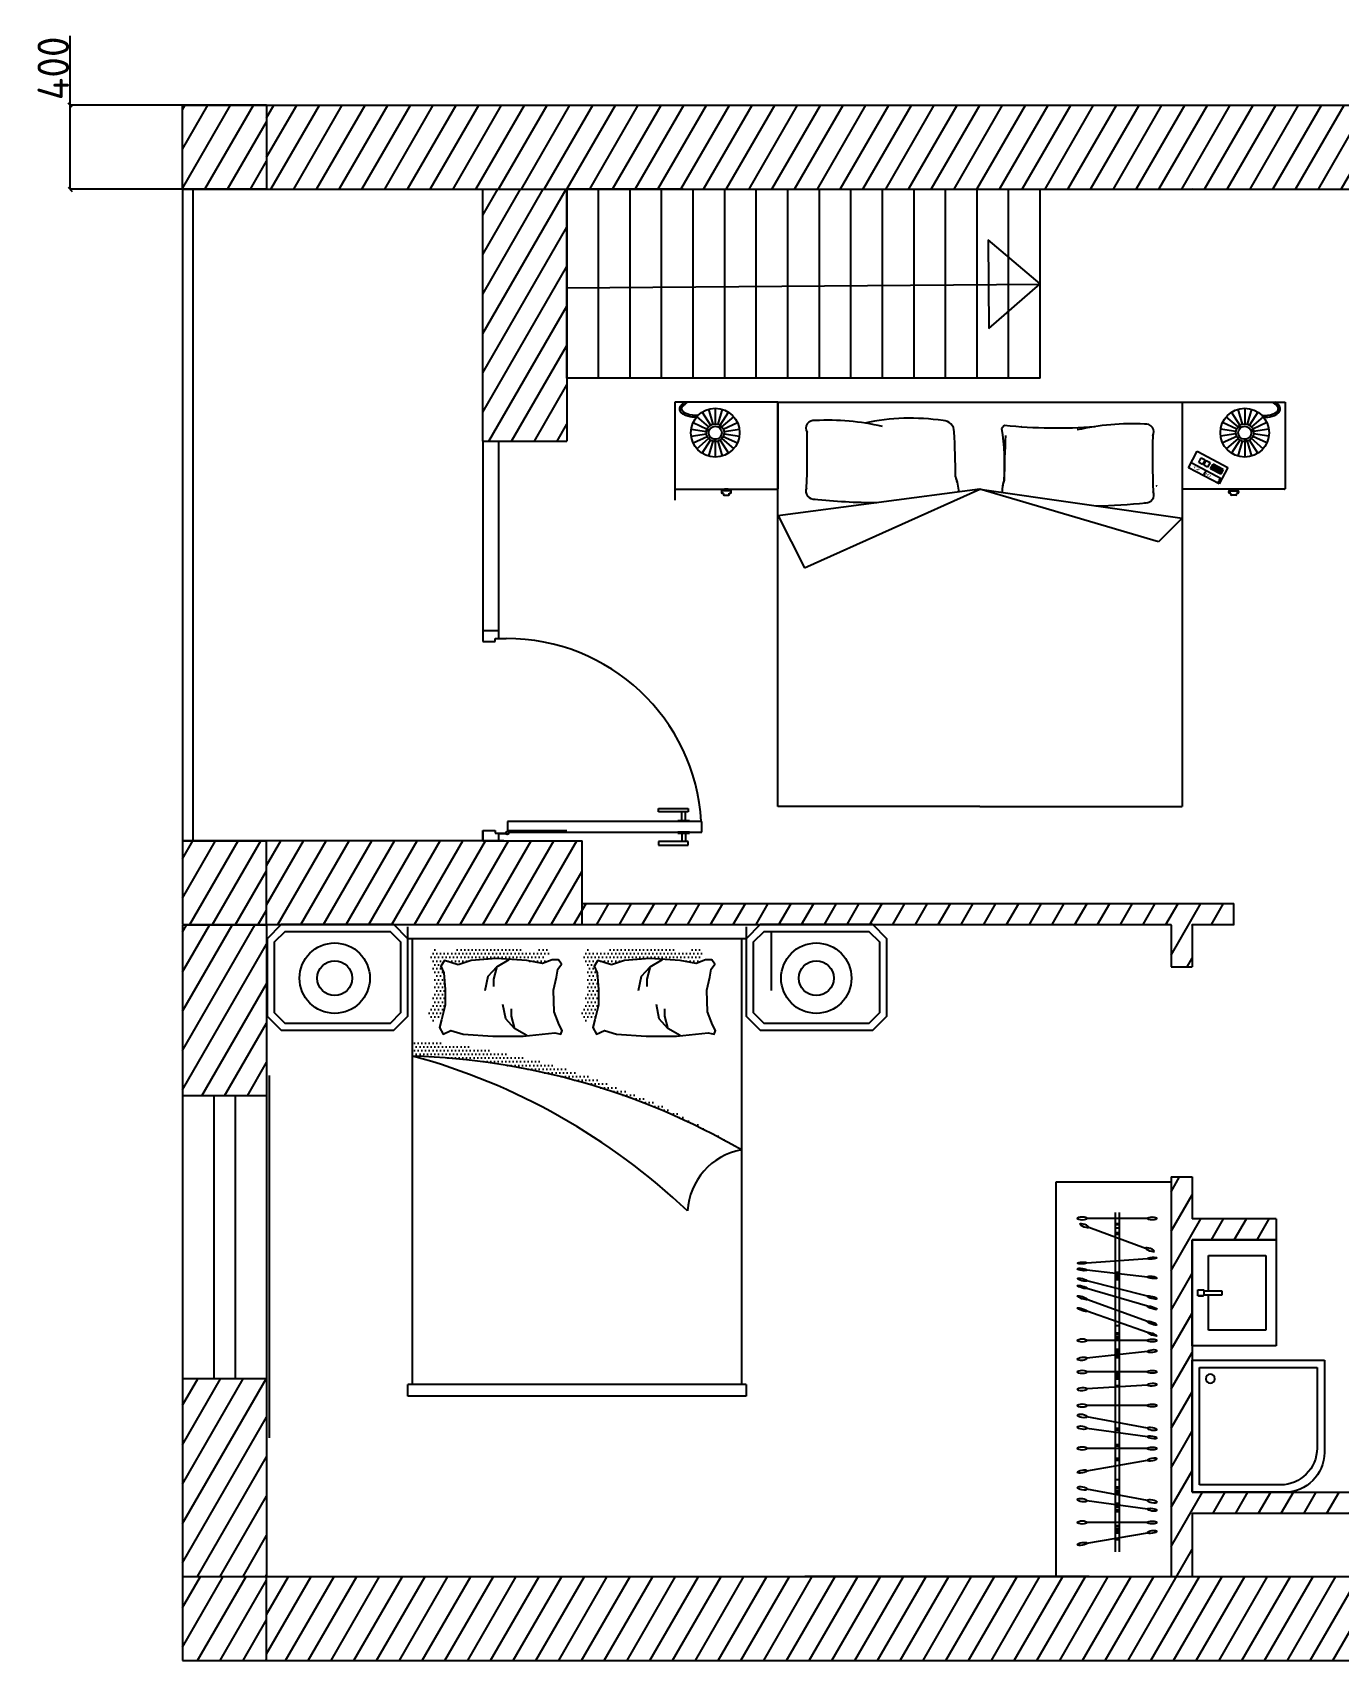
# Model space of a CAD drawing. Header units: millimetres. Extents: x -36495272392165 to 352544598049420, y -228287860276617 to 83349.
# Drawn here: x 22125 to 28333, y 5878 to 13622 of the extents above; entities that cross this region are included whole.
import ezdxf

# ---------------------------------------------------------------- set-up
doc = ezdxf.new("R2010")
doc.units = ezdxf.units.MM
doc.header["$MEASUREMENT"] = 0
doc.layers.add('freecads.com', color=7, linetype='Continuous')
doc.styles.add('Arial', font='GOST Common.ttf')
doc.styles.get("Standard").update_dxf_attribs({"font": 'GOST Common.ttf'})
doc.dimstyles.new('new dm style', dxfattribs={"dimtxt": 150, "dimasz": 20, "dimexe": 0.18, "dimexo": 0.0625, "dimgap": 5, "dimtad": 1, "dimdec": 0, "dimrnd": 1, "dimzin": 0, "dimdsep": 46, "dimtxsty": 'Arial', "dimblk": 'OBLIQUE', "dimcen": 0.09, "dimadec": 0, "dimazin": 0, "dimtfac": 1, "dimtdec": 0, "dimtofl": 0, "dimtmove": 0, "dimatfit": 3, "dimfxl": 1, "dimtolj": 1, "dimtzin": 0, "dimarcsym": 0})
pattern_1 = [(360, (-205090.026, -133263.21), (8.8599605, 17.719921), [0, -17.719921])]

# ---------------------------------------------------------------- blocks, each defined once
blk = doc.blocks.new('A$C6AC06645')
for p, q in [((0.9, 0.9), (0.27, 0.9)), ((0.9, 0), (0.9, 0.9)), ((0.85, 0.85), (0.3, 0.85)), ((0.85, 0.05), (0.85, 0.85)), ((0, 0.63), (0, 0)), ((0.05, 0.6), (0.05, 0.05)), ((0.05, 0.05), (0.85, 0.05)), ((0, 0), (0.9, 0))]:
    blk.add_line(p, q)
blk.add_circle((0.773, 0.124), 0.0314)
for centre, radius in [((0.27, 0.63), 0.27), ((0.3, 0.6), 0.25)]:
    blk.add_arc(centre, radius, 90, 180)
blk = doc.blocks.new('_Oblique')
at = {"color": 0, "linetype": 'ByBlock', "lineweight": -2}
blk.add_line((-0.5, -0.5), (0.5, 0.5), dxfattribs=at)
blk = doc.blocks.new('*D31')
at = {"color": 0, "lineweight": -2, "transparency": 16777216}
for p, q in [((22303.1, 13276.2), (22303.1, 13606.2)), ((23237, 13276.2), (22302.9, 13276.2)), ((22303.1, 12876.2), (22303.1, 13276.2)), ((23237, 12876.2), (22302.9, 12876.2))]:
    blk.add_line(p, q, dxfattribs=at)
at = {"layer": 'Defpoints', "color": 0, "transparency": 16777216}
for p in [(22303.1, 13276.2), (23237.1, 13276.2), (23237.1, 12876.2)]:
    blk.add_point(p, dxfattribs=at)
at = {"color": 0, "lineweight": -2, "transparency": 16777216, "xscale": 20, "yscale": 20, "zscale": 20}
for p, rotation in [((22303.1, 13276.2), 90), ((22303.1, 12876.2), 270)]:
    blk.add_blockref('_Oblique', p, dxfattribs=dict(at, rotation=rotation))
at = {"color": 0, "transparency": 16777216, "insert": (22223.1, 13451.2), "char_height": 150, "attachment_point": 5, "rotation": 90, "style": 'Arial'}
blk.add_mtext('\\A1;400', dxfattribs=at)

msp = doc.modelspace()

# ---------------------------------------------------------------- hatches: boundary and pattern name
at = {"transparency": 33554687}
h = msp.add_hatch(dxfattribs=at)
h.set_pattern_fill('ANSI31', scale=750, angle=15)
h.set_pattern_definition([(60, (-76405.37, 9736.345), (-81.18988, 46.875), [])])
h.paths.add_polyline_path([(23237.1, 12876.2), (23237.1, 13276.2), (22837.1, 13276.2), (22837.1, 12876.2)])
h.paths.add_polyline_path([(22837.1, 9776.2), (22837.1, 9378.2), (23237.1, 9378.2), (23237.1, 9776.2)])
h.paths.add_polyline_path([(22837.1, 5878.2), (23237.1, 5878.2), (23237.1, 6278.2), (22837.1, 6278.2)])
h.paths.add_polyline_path([(29537.1, 5878.2), (29537.1, 6278.2), (29137.1, 6278.2), (29137.1, 5878.2)])
h = msp.add_hatch(dxfattribs=at)
h.set_pattern_fill('ANSI31', scale=750, angle=15)
h.set_pattern_definition([(60, (-15690.74, 64109.8), (-81.18988, 46.875), [])])
h.paths.add_polyline_path([(31537.1, 9129.2), (31537.1, 13276.2), (29538.1, 13276.2), (29538.1, 12876.2), (30505.5, 12876.2), (31137.1, 12876.2), (31137.1, 9129.2), (31137.1, 8129.2), (31137.1, 6278.2), (29537.1, 6278.2), (29537.1, 5878.2), (31537.1, 5878.2), (31537.1, 8129.2)])
h.paths.add_polyline_path([(28937.1, 9478.2), (28836.1, 9478.2), (28836.1, 9378.2), (29137.1, 9378.2), (31137.1, 9378.2), (31137.1, 9478.2), (30537.1, 9478.2), (29037.1, 9478.2), (29037.1, 10168.6), (28937.1, 10168.6)])
h.paths.add_polyline_path([(27836.1, 9478.2), (24737.1, 9478.2), (24737.1, 9378.2), (27537.1, 9378.2), (27537.1, 9178.2), (27637.1, 9178.2), (27637.1, 9376.2), (27637.1, 9378.2), (27836.1, 9378.2)])
h.paths.add_polyline_path([(23237.1, 9378.2), (24737.1, 9378.2), (24737.1, 9776.2), (24265.1, 9776.2), (23237.1, 9776.2)])
h.paths.add_polyline_path([(23237.1, 9376.2), (22837.1, 9376.2), (22837.1, 8564.2), (23237.1, 8564.2)])
h.paths.add_polyline_path([(22837.1, 7218.2), (22837.1, 6278.2), (23237.1, 6278.2), (23237.1, 7218.2)])
h.paths.add_polyline_path([(29137.1, 6278.2), (23237.1, 6278.2), (23237.1, 5878.2), (29137.1, 5878.2)])
h.paths.add_polyline_path([(24265.1, 11677.2), (24665.1, 11677.2), (24665.1, 12876.2), (24265.1, 12876.2)])
h.paths.add_polyline_path([(29137.1, 7878.2), (29137.1, 7978.2), (28837.1, 7978.2), (28837.1, 7878.2), (29037.1, 7878.2), (29037.1, 6678.2), (27637.1, 6678.2), (27637.1, 7878.2), (28037.1, 7878.2), (28037.1, 7978.2), (27637.1, 7978.2), (27637.1, 8178.2), (27537.1, 8178.2), (27537.1, 6278.2), (27637.1, 6278.2), (27637.1, 6578.2), (29037.1, 6578.2), (29037.1, 6278.2), (29137.1, 6278.2)])
h = msp.add_hatch()
h.set_pattern_fill('ANSI31', color=256, scale=750, angle=15)
h.set_pattern_definition([(60, (20972.59, 9480.84), (-81.1899, 46.875), [])])
h.paths.add_polyline_path([(29138.1, 13276.2), (23237.1, 13276.2), (23237.1, 12876.2), (24265.1, 12876.2), (24665.1, 12876.2), (27537.1, 12876.2), (27637.1, 12877.5), (27637.1, 12876.2), (28892.6, 12876.2), (29138.1, 12876.2)])
h = msp.add_hatch()
h.set_pattern_fill('DOTS', color=256, scale=11.162155, style=0)
h.set_pattern_definition(pattern_1)
h.paths.add_polyline_path([(24583.3, 9245.9), (24569.6, 9266.4), (24538.7, 9266.4), (24494, 9249.3), (24418.5, 9263), (24274.3, 9273.3), (24154.1, 9263), (24092.3, 9242.4), (24027, 9263), (24009.9, 9235.6), (24023.6, 9204.7), (24030.5, 9125.8), (24030.5, 9050.3), (24013.3, 8981.7), (24003, 8943.9), (24020.2, 8913.1), (24057.9, 8930.2), (24069.3, 8926.9), (24086.2, 8994.6), (24086.2, 9070.1), (24079.3, 9149), (24065.6, 9179.9), (24082.8, 9207.3), (24148, 9186.8), (24209.8, 9207.3), (24330, 9217.6), (24474.2, 9207.3), (24549.7, 9193.6), (24561.8, 9198.3), (24566.1, 9221.8)])
h.paths.add_polyline_path([(25312.5, 9245.9), (25298.8, 9266.4), (25267.9, 9266.4), (25223.2, 9249.3), (25147.7, 9263), (25003.5, 9273.3), (24883.3, 9263), (24821.5, 9242.4), (24756.3, 9263), (24739.1, 9235.6), (24752.8, 9204.7), (24759.7, 9125.8), (24759.7, 9050.3), (24742.5, 8981.7), (24732.2, 8943.9), (24749.4, 8913.1), (24787.2, 8930.2), (24798.5, 8926.9), (24815.4, 8994.6), (24815.4, 9070.1), (24808.6, 9149), (24794.8, 9179.9), (24812, 9207.3), (24877.2, 9186.8), (24939, 9207.3), (25059.2, 9217.6), (25203.4, 9207.3), (25279, 9193.6), (25291.1, 9198.3), (25295.3, 9221.8)])
h = msp.add_hatch()
h.set_pattern_fill('DOTS', color=256, scale=11.162155, style=0)
h.set_pattern_definition(pattern_1)
h.paths.add_polyline_path([(23931.6, 8829.6), (23931.6, 8753.1, -0.124273), (25494.3, 8306.6, 0.122563)])

# ---------------------------------------------------------------- linework, layer by layer
for p, q in [((22837.1, 13276.2), (31537.1, 13276.2)), ((22837.1, 13276.2), (22837.1, 13276.2)), ((23237.1, 12876.2), (22837.1, 12876.2)), ((22837.1, 12876.2), (24265.1, 12876.2)), ((24265.1, 12876.2), (24665.1, 12876.2)), ((24265.1, 11677.2), (24265.1, 12876.2)), ((24665.1, 12876.2), (31137.1, 12876.2)), ((24665.1, 12876.2), (24665.1, 11677.2)), ((25217.5, 12876.2), (24665.1, 12876.2)), ((25217.5, 12876.2), (26305.3, 12876.2)), ((27393.1, 12876.2), (27945.5, 12876.2)), ((27537.1, 12876.2), (27637.1, 12877.5)), ((27637.1, 12877.5), (27637.1, 12876.2)), ((25178.7, 11864.1), (25178.7, 11397.5)), ((25667.1, 11864.1), (25178.7, 11864.1)), ((25667.1, 9940.5), (25667.1, 11864.1)), ((25667.1, 11864.1), (27590.6, 11864.1)), ((25667.1, 11864.1), (25667.1, 11451.6)), ((27590.6, 11864.1), (28079, 11864.1)), ((27590.6, 11864.1), (27590.6, 9940.5)), ((28079, 11864.1), (28079, 11451.6)), ((25282.6, 11794), (25338.5, 11745.6)), ((25307.5, 11815.7), (25347.5, 11753.4)), ((25337.5, 11829.4), (25358.4, 11758.4)), ((25370.2, 11834.1), (25370.2, 11760.1)), ((25370.2, 11834.1), (25370.2, 11760.1)), ((25402.9, 11829.4), (25382.1, 11758.4)), ((25392.9, 11753.4), (25432.9, 11815.7)), ((25402, 11745.6), (25457.9, 11794)), ((27855.7, 11745.6), (27799.8, 11794)), ((27864.8, 11753.4), (27824.8, 11815.7)), ((27854.8, 11829.4), (27875.6, 11758.4)), ((27887.5, 11834.1), (27887.5, 11760.1)), ((27887.5, 11834.1), (27887.5, 11760.1)), ((27920.1, 11829.4), (27899.3, 11758.4)), ((27950.2, 11815.7), (27910.2, 11753.4)), ((27975.1, 11794), (27919.2, 11745.6)), ((25255.4, 11734.6), (25328.6, 11724.1)), ((25255.4, 11701.6), (25328.6, 11712.1)), ((25264.7, 11766.3), (25332, 11735.5)), ((25264.7, 11669.9), (25332, 11700.6)), ((25339.8, 11724.8), (25329.7, 11729.2)), ((25341.9, 11731.1), (25330.9, 11732.9)), ((25386.7, 11744.5), (25396.3, 11751)), ((25394.3, 11737.9), (25400.3, 11747.4)), ((25408.4, 11735.5), (25475.7, 11766.3)), ((25408.4, 11700.6), (25475.7, 11669.9)), ((25411.8, 11724.1), (25485, 11734.6)), ((25411.8, 11712.1), (25485, 11701.6)), ((27845.9, 11724.1), (27772.7, 11734.6)), ((27845.9, 11712.1), (27772.7, 11701.6)), ((27849.3, 11735.5), (27782, 11766.3)), ((27849.3, 11700.6), (27782, 11669.9)), ((27863.4, 11737.9), (27857.4, 11747.4)), ((27871, 11744.5), (27861.4, 11751)), ((27915.7, 11731.1), (27926.8, 11732.9)), ((27917.9, 11724.8), (27928, 11729.2)), ((27993, 11766.3), (27925.7, 11735.5)), ((27993, 11669.9), (27925.7, 11700.6)), ((28002.3, 11734.6), (27929.1, 11724.1)), ((28002.3, 11701.6), (27929.1, 11712.1)), ((24265.1, 11677.2), (24665.1, 11677.2)), ((25282.6, 11642.1), (25338.5, 11690.6)), ((25307.5, 11620.5), (25347.5, 11682.7)), ((25358.4, 11677.8), (25337.5, 11606.8)), ((25364.6, 11687.5), (25364.6, 11676.4)), ((25371.8, 11687), (25369, 11676.1)), ((25370.2, 11676.1), (25370.2, 11602.1)), ((25370.2, 11676.1), (25370.2, 11602.1)), ((25382.1, 11677.8), (25402.9, 11606.8)), ((25392.9, 11682.7), (25432.9, 11620.5)), ((25402, 11690.6), (25457.9, 11642.1)), ((27619.7, 11551.6), (27661.5, 11630.4)), ((27661.5, 11630.4), (27806.9, 11553.4)), ((27855.7, 11690.6), (27799.8, 11642.1)), ((27864.8, 11682.7), (27824.8, 11620.5)), ((27875.6, 11677.8), (27854.8, 11606.8)), ((27885.9, 11687), (27888.7, 11676.1)), ((27887.5, 11676.1), (27887.5, 11602.1)), ((27887.5, 11676.1), (27887.5, 11602.1)), ((27893.1, 11687.5), (27893.1, 11676.4)), ((27899.3, 11677.8), (27920.1, 11606.8)), ((27950.2, 11620.5), (27910.2, 11682.7)), ((27975.1, 11642.1), (27919.2, 11690.6)), ((27765.1, 11474.6), (27619.7, 11551.6)), ((27632.8, 11576.2), (27778.1, 11499.1)), ((27668.9, 11576), (27680.7, 11598.2)), ((27687.3, 11566.3), (27668.9, 11576)), ((27680.7, 11598.2), (27699.1, 11588.5)), ((27699.1, 11588.5), (27687.3, 11566.3)), ((27692.6, 11563.5), (27704.4, 11585.7)), ((27711, 11553.7), (27692.6, 11563.5)), ((27704.4, 11585.7), (27722.7, 11575.9)), ((27722.7, 11575.9), (27711, 11553.7)), ((27725.3, 11546.2), (27737, 11568.3)), ((27773.2, 11520.7), (27725.3, 11546.2)), ((27775.3, 11524.6), (27727.3, 11550)), ((27777.2, 11528.2), (27729.2, 11553.6)), ((27778.4, 11530.4), (27730.4, 11555.9)), ((27779.8, 11533.1), (27731.8, 11558.5)), ((27781.4, 11536.1), (27733.4, 11561.5)), ((27783.6, 11540.3), (27735.6, 11565.7)), ((27785, 11542.9), (27737, 11568.3)), ((27806.9, 11553.4), (27765.1, 11474.6)), ((27785, 11542.9), (27773.2, 11520.7)), ((25181.2, 11449), (25664.5, 11449)), ((25399.7, 11439.2), (25399.7, 11433.6)), ((25443.5, 11441.7), (25402.3, 11441.7)), ((25402.3, 11431), (25406.8, 11431)), ((25409.3, 11428.5), (25409.3, 11424.2)), ((25411.8, 11421.7), (25433.9, 11421.7)), ((25431.4, 11449), (25414.3, 11449)), ((25414.3, 11449), (25414.3, 11441.7)), ((25431.4, 11441.7), (25431.4, 11449)), ((25436.4, 11424.2), (25436.4, 11431)), ((25436.4, 11431), (25443.5, 11431)), ((25446, 11433.6), (25446, 11439.2)), ((26628.8, 11448.9), (25667.1, 11322.8)), ((25793.8, 11076), (26628.8, 11448.9)), ((27478, 11198.9), (26628.8, 11448.9)), ((26628.8, 11448.9), (27590.6, 11311.3)), ((28076.5, 11449), (27593.2, 11449)), ((27811.7, 11433.6), (27811.7, 11439.2)), ((27814.2, 11441.7), (27855.4, 11441.7)), ((27821.2, 11431), (27814.2, 11431)), ((27821.2, 11424.2), (27821.2, 11431)), ((27845.8, 11421.7), (27823.8, 11421.7)), ((27826.2, 11441.7), (27826.2, 11449)), ((27826.2, 11449), (27843.4, 11449)), ((27843.4, 11449), (27843.4, 11441.7)), ((27848.4, 11428.5), (27848.4, 11424.2)), ((27855.4, 11431), (27850.9, 11431)), ((27858, 11439.2), (27858, 11433.6)), ((25667.1, 11325.9), (25793.8, 11076)), ((27590.6, 11311.3), (27478, 11198.9)), ((26628.8, 9940.5), (25667.1, 9940.5)), ((26628.8, 9940.5), (27590.6, 9940.5)), ((23237.1, 9776.2), (22837.1, 9776.2)), ((22837.1, 9776.2), (22837.1, 9776.2)), ((24265.1, 9776.2), (23237.1, 9776.2)), ((24265.1, 9776.2), (24265.1, 9776.2)), ((24737.1, 9376.2), (24737.1, 9776.2)), ((24737.1, 9478.2), (27836.1, 9478.2)), ((27836.1, 9376.2), (27836.1, 9478.2)), ((22837.1, 9378.2), (27537.1, 9378.2)), ((23237.1, 9376.2), (22837.1, 9376.2)), ((22837.1, 9376.2), (22837.1, 6278.2)), ((23237.1, 9376.2), (23237.1, 6278.2)), ((27537.1, 9376.2), (27537.1, 9378.2)), ((27537.1, 9376.2), (27537.1, 9178.2)), ((27637.1, 9378.2), (27836.1, 9378.2)), ((27637.1, 9376.2), (27637.1, 9378.2)), ((27637.1, 9376.2), (27637.1, 9178.2)), ((23909.3, 9311.2), (23909.3, 9367)), ((25516.6, 9311.2), (23909.3, 9311.2)), ((23931.6, 7190.4), (23931.6, 9311.2)), ((25494.3, 9311.2), (25494.3, 7190.4)), ((25516.6, 9367), (25516.6, 9311.2)), ((25636.7, 9343.5), (25636.7, 9064.4)), ((27537.1, 9178.2), (27637.1, 9178.2)), ((23248.7, 8660.2), (23248.7, 6937.1)), ((27537.1, 8178.2), (27637.1, 8178.2)), ((27537.1, 8178.2), (27537.1, 6278.2)), ((27637.1, 8178.2), (27637.1, 7978.2)), ((28037.1, 7978.2), (27637.1, 7978.2)), ((28037.1, 7978.2), (28037.1, 7878.2)), ((27637.1, 7878.2), (27637.1, 6678.2)), ((28037.1, 7878.2), (27637.1, 7878.2)), ((25516.6, 7190.4), (23909.3, 7190.4)), ((23909.3, 7134.6), (23909.3, 7190.4)), ((25516.6, 7134.6), (23909.3, 7134.6)), ((25516.6, 7190.4), (25516.6, 7134.6)), ((27637.1, 6678.2), (29037.1, 6678.2)), ((27637.1, 6578.2), (29037.1, 6578.2)), ((27637.1, 6578.2), (27637.1, 6278.2)), ((22837.1, 6278.2), (31137.1, 6278.2)), ((23237.1, 6278.2), (23237.1, 6278.2)), ((22837.1, 5878.2), (31537.1, 5878.2))]:
    msp.add_line(p, q)
at = {"color": 240, "true_color": 0xed1f24}
for p, q in [((22837.1, 12876.2), (22837.1, 13276.2)), ((23237.1, 13276.2), (23237.1, 12876.2)), ((22837.1, 9776.2), (22837.1, 9378.2)), ((22837.1, 9776.2), (23237.1, 9776.2)), ((23237.1, 9376.2), (23237.1, 9776.2)), ((22837.1, 6278.2), (22837.1, 5878.2)), ((23237.1, 5878.2), (23237.1, 6278.2)), ((22837.1, 5878.2), (23237.1, 5878.2))]:
    msp.add_line(p, q, dxfattribs=at)
at = {"color": 1}
msp.add_line((22837.1, 13276.2), (23237.1, 13276.2), dxfattribs=at)
at = {"color": 141}
for p, q in [((22837.1, 12876.2), (22837.1, 9776.2)), ((22887.1, 12876.2), (22887.1, 9776.2)), ((24265.1, 9776.2), (24737.1, 9776.2)), ((23237.1, 8564.2), (22837.1, 8564.2)), ((22837.1, 8564.2), (22837.1, 7218.2)), ((22987.1, 8564.2), (22987.1, 7218.2)), ((23087.1, 8564.2), (23087.1, 7218.2)), ((23237.1, 8564.2), (23237.1, 7218.2)), ((23237.1, 7218.2), (22837.1, 7218.2))]:
    msp.add_line(p, q, dxfattribs=at)
at = {"color": 7}
for p, q in [((24665.1, 11977.2), (24665.1, 12876.2)), ((24815.1, 11977.2), (24815.1, 12876.2)), ((24965.1, 11977.2), (24965.1, 12876.2)), ((25115.1, 11977.2), (25115.1, 12876.2)), ((25265.1, 11977.2), (25265.1, 12876.2)), ((25415.1, 11977.2), (25415.1, 12876.2)), ((25565.1, 11977.2), (25565.1, 12876.2)), ((25715.1, 11977.2), (25715.1, 12876.2)), ((25865.1, 11977.2), (25865.1, 12876.2)), ((26015.1, 11977.2), (26015.1, 12876.2)), ((26165.1, 11977.2), (26165.1, 12876.2)), ((26315.1, 11977.2), (26315.1, 12876.2)), ((26465.1, 11977.2), (26465.1, 12876.2)), ((26615.1, 11977.2), (26615.1, 12876.2)), ((26765.1, 11977.2), (26765.1, 12876.2)), ((26915.1, 11977.2), (26915.1, 12876.2)), ((26915.1, 11977.2), (24665.1, 11977.2)), ((27537.1, 8153.4), (26989.1, 8153.4)), ((26989.1, 8153.4), (26989.1, 6278.2)), ((27537.1, 8153.4), (26989.1, 8153.4)), ((26989.1, 8153.4), (26989.1, 6278.2)), ((27537.1, 8153.4), (26989.1, 8153.4)), ((26989.1, 8153.4), (26989.1, 6278.2))]:
    msp.add_line(p, q, dxfattribs=at)
at = {"color": 41, "true_color": 0xf4ee51}
for p, q in [((26915.1, 12426.7), (26667.4, 12635.7)), ((26667.4, 12635.7), (26669.2, 12424.6)), ((24665.1, 12407.5), (26912.5, 12424.4)), ((26669.2, 12424.6), (26671, 12213.5)), ((26671, 12213.5), (26915.1, 12426.7))]:
    msp.add_line(p, q, dxfattribs=at)
at = {"color": 141, "true_color": 0xadddf7}
for p, q in [((24265.1, 11677.2), (24265.1, 10725.2)), ((24340.1, 11677.2), (24340.1, 10738.6)), ((24265.1, 9826.1), (24265.1, 9776.2)), ((24265.1, 9825.2), (24323.9, 9825.2)), ((24364.4, 9776.2), (24265.1, 9776.2)), ((24340.1, 9812.8), (24340.1, 9776.2)), ((24382.1, 9825.2), (24665.1, 9825.2))]:
    msp.add_line(p, q, dxfattribs=at)
for points in [[(23306.5, 8875.9), (23842.3, 8875.9), (23909.3, 8942.8), (23909.3, 9311.2), (23842.3, 9378.2), (23306.5, 9378.2), (23239.6, 9311.2), (23239.6, 8942.8)], [(25583.6, 8875.9), (26119.4, 8875.9), (26186.4, 8942.8), (26186.4, 9311.2), (26119.4, 9378.2), (25583.6, 9378.2), (25516.6, 9311.2), (25516.6, 8942.8)], [(23323.3, 8909.4), (23825.6, 8909.4), (23875.8, 8959.6), (23875.8, 9294.5), (23825.6, 9344.7), (23323.3, 9344.7), (23273.1, 9294.5), (23273.1, 8959.6)], [(25600.4, 8909.4), (26102.7, 8909.4), (26152.9, 8959.6), (26152.9, 9294.5), (26102.7, 9344.7), (25600.4, 9344.7), (25550.1, 9294.5), (25550.1, 8959.6)]]:
    msp.add_lwpolyline(points, close=True)
for points in [[(24148, 9186.8), (24082.8, 9207.3), (24065.6, 9179.9), (24079.3, 9149), (24086.2, 9070.1), (24086.2, 8994.6), (24069, 8926), (24058.7, 8888.3), (24075.9, 8857.4), (24113.7, 8874.6), (24172, 8857.4), (24312.8, 8847.1), (24457, 8847.1), (24608.1, 8864.3), (24635.6, 8857.4), (24642.5, 8874.6), (24628.7, 8902), (24604.7, 8963.8), (24601.3, 9066.7), (24615, 9128.4), (24621.9, 9166.2), (24639, 9190.2), (24625.3, 9210.8), (24594.4, 9210.8), (24549.7, 9193.6), (24474.2, 9207.3), (24330, 9217.6), (24209.8, 9207.3), (24148, 9186.8)], [(24877.2, 9186.8), (24812, 9207.3), (24794.8, 9179.9), (24808.6, 9149), (24815.4, 9070.1), (24815.4, 8994.6), (24798.2, 8926), (24787.9, 8888.3), (24805.1, 8857.4), (24842.9, 8874.6), (24901.3, 8857.4), (25042, 8847.1), (25186.3, 8847.1), (25337.3, 8864.3), (25364.8, 8857.4), (25371.7, 8874.6), (25357.9, 8902), (25333.9, 8963.8), (25330.5, 9066.7), (25344.2, 9128.4), (25351.1, 9166.2), (25368.2, 9190.2), (25354.5, 9210.8), (25323.6, 9210.8), (25279, 9193.6), (25203.4, 9207.3), (25059.2, 9217.6), (24939, 9207.3), (24877.2, 9186.8)], [(24388.4, 9210.8), (24330, 9176.5), (24288.8, 9131.9), (24275.1, 9063.2)], [(24330, 9173), (24316.3, 9118.1), (24316.3, 9083.8)], [(25117.6, 9210.8), (25059.2, 9176.5), (25018, 9131.9), (25004.3, 9063.2)], [(25059.2, 9173), (25045.5, 9118.1), (25045.5, 9083.8)], [(24474.2, 8850.5), (24415.8, 8884.8), (24374.6, 8929.4), (24360.9, 8998.1)], [(25203.4, 8850.5), (25145.1, 8884.8), (25103.8, 8929.4), (25090.1, 8998.1)], [(24415.8, 8888.3), (24402.1, 8943.2), (24402.1, 8977.5)], [(25145.1, 8888.3), (25131.3, 8943.2), (25131.3, 8977.5)]]:
    msp.add_lwpolyline(points)
at = {"color": 0}
for points in [[(27425, 7980.9), (27137.3, 7980.9)], [(27425, 7980.9), (27137.3, 7980.9)], [(27425, 7980.9), (27137.3, 7980.9)], [(27271.3, 8008.3), (27271.3, 6395.5)], [(27271.3, 8008.3), (27271.3, 6395.5)], [(27271.3, 8008.3), (27271.3, 6395.5)], [(27290.2, 8008.3), (27290.2, 6395.5)], [(27290.2, 8008.3), (27290.2, 6395.5)], [(27290.2, 8008.3), (27290.2, 6395.5)], [(27146, 7938.8), (27416.2, 7840)], [(27146, 7938.8), (27416.2, 7840)], [(27146, 7938.8), (27416.2, 7840)], [(27271.3, 7956.4), (27290.2, 7956.4)], [(27271.3, 7956.4), (27290.2, 7956.4)], [(27271.3, 7956.4), (27290.2, 7956.4)], [(27271.3, 7951.6), (27290.2, 7951.6)], [(27271.3, 7951.6), (27290.2, 7951.6)], [(27271.3, 7951.6), (27290.2, 7951.6)], [(27271.3, 7936), (27290.2, 7936)], [(27271.3, 7936), (27290.2, 7936)], [(27271.3, 7936), (27290.2, 7936)], [(27271.3, 7913.2), (27290.2, 7913.2)], [(27271.3, 7913.2), (27290.2, 7913.2)], [(27271.3, 7913.2), (27290.2, 7913.2)], [(27271.3, 7906), (27290.2, 7906)], [(27271.3, 7906), (27290.2, 7906)], [(27271.3, 7906), (27290.2, 7906)], [(27137.3, 7770.1), (27425, 7789.9)], [(27137.3, 7770.1), (27425, 7789.9)], [(27137.3, 7770.1), (27425, 7789.9)], [(27137.3, 7735.6), (27425, 7702.7)], [(27137.3, 7735.6), (27425, 7702.7)], [(27137.3, 7735.6), (27425, 7702.7)], [(27425, 7610.3), (27137.3, 7683.6)], [(27425, 7610.3), (27137.3, 7683.6)], [(27425, 7610.3), (27137.3, 7683.6)], [(27271.3, 7725.1), (27290.2, 7725.1)], [(27271.3, 7725.1), (27290.2, 7725.1)], [(27271.3, 7725.1), (27290.2, 7725.1)], [(27271.3, 7716.7), (27290.2, 7716.7)], [(27271.3, 7716.7), (27290.2, 7716.7)], [(27271.3, 7716.7), (27290.2, 7716.7)], [(27271.3, 7708.3), (27290.2, 7708.3)], [(27271.3, 7708.3), (27290.2, 7708.3)], [(27271.3, 7708.3), (27290.2, 7708.3)], [(27271.3, 7697.5), (27290.2, 7697.5)], [(27271.3, 7697.5), (27290.2, 7697.5)], [(27271.3, 7697.5), (27290.2, 7697.5)], [(27271.3, 7690.3), (27290.2, 7690.3)], [(27271.3, 7690.3), (27290.2, 7690.3)], [(27271.3, 7690.3), (27290.2, 7690.3)], [(27425, 7562.8), (27137.3, 7647.9)], [(27425, 7562.8), (27137.3, 7647.9)], [(27425, 7562.8), (27137.3, 7647.9)], [(27425, 7490.5), (27137.3, 7595.5)], [(27425, 7490.5), (27137.3, 7595.5)], [(27425, 7490.5), (27137.3, 7595.5)], [(27425, 7438), (27137.3, 7539)], [(27425, 7438), (27137.3, 7539)], [(27425, 7438), (27137.3, 7539)], [(27271.3, 7472.1), (27290.2, 7472.1)], [(27271.3, 7472.1), (27290.2, 7472.1)], [(27271.3, 7472.1), (27290.2, 7472.1)], [(27271.3, 7436.9), (27290.2, 7436.9)], [(27271.3, 7436.9), (27290.2, 7436.9)], [(27271.3, 7436.9), (27290.2, 7436.9)], [(27425, 7400.1), (27137.3, 7400.1)], [(27425, 7400.1), (27137.3, 7400.1)], [(27425, 7400.1), (27137.3, 7400.1)], [(27271.3, 7428.9), (27290.2, 7428.9)], [(27271.3, 7428.9), (27290.2, 7428.9)], [(27271.3, 7428.9), (27290.2, 7428.9)], [(27271.3, 7418.1), (27290.2, 7418.1)], [(27271.3, 7418.1), (27290.2, 7418.1)], [(27271.3, 7418.1), (27290.2, 7418.1)], [(27271.3, 7408.9), (27290.2, 7408.9)], [(27271.3, 7408.9), (27290.2, 7408.9)], [(27271.3, 7408.9), (27290.2, 7408.9)], [(27271.3, 7400.9), (27290.2, 7400.9)], [(27271.3, 7400.9), (27290.2, 7400.9)], [(27271.3, 7400.9), (27290.2, 7400.9)], [(27271.3, 7358.9), (27290.2, 7358.9)], [(27271.3, 7358.9), (27290.2, 7358.9)], [(27271.3, 7358.9), (27290.2, 7358.9)], [(27425, 7347.1), (27137.3, 7315.5)], [(27425, 7347.1), (27137.3, 7315.5)], [(27425, 7347.1), (27137.3, 7315.5)], [(27271.3, 7352.9), (27290.2, 7352.9)], [(27271.3, 7352.9), (27290.2, 7352.9)], [(27271.3, 7352.9), (27290.2, 7352.9)], [(27271.3, 7342.9), (27290.2, 7342.9)], [(27271.3, 7342.9), (27290.2, 7342.9)], [(27271.3, 7342.9), (27290.2, 7342.9)], [(27271.3, 7340.9), (27290.2, 7340.9)], [(27271.3, 7340.9), (27290.2, 7340.9)], [(27271.3, 7340.9), (27290.2, 7340.9)], [(27271.3, 7328.9), (27290.2, 7328.9)], [(27271.3, 7328.9), (27290.2, 7328.9)], [(27271.3, 7328.9), (27290.2, 7328.9)], [(27271.3, 7318.9), (27290.2, 7318.9)], [(27271.3, 7318.9), (27290.2, 7318.9)], [(27271.3, 7318.9), (27290.2, 7318.9)], [(27425, 7250.8), (27137.3, 7250.8)], [(27425, 7250.8), (27137.3, 7250.8)], [(27425, 7250.8), (27137.3, 7250.8)], [(27271.3, 7251.9), (27290.2, 7251.9)], [(27271.3, 7251.9), (27290.2, 7251.9)], [(27271.3, 7251.9), (27290.2, 7251.9)], [(27271.3, 7247), (27290.2, 7247)], [(27271.3, 7247), (27290.2, 7247)], [(27271.3, 7247), (27290.2, 7247)], [(27271.3, 7237.2), (27290.2, 7237.2)], [(27271.3, 7237.2), (27290.2, 7237.2)], [(27271.3, 7237.2), (27290.2, 7237.2)], [(27271.3, 7227.4), (27290.2, 7227.4)], [(27271.3, 7227.4), (27290.2, 7227.4)], [(27271.3, 7227.4), (27290.2, 7227.4)], [(27271.3, 7217.6), (27290.2, 7217.6)], [(27271.3, 7217.6), (27290.2, 7217.6)], [(27271.3, 7217.6), (27290.2, 7217.6)], [(27425, 7188.2), (27137.3, 7170.4)], [(27425, 7188.2), (27137.3, 7170.4)], [(27425, 7188.2), (27137.3, 7170.4)], [(27271.3, 7186.5), (27290.2, 7186.5)], [(27271.3, 7186.5), (27290.2, 7186.5)], [(27271.3, 7186.5), (27290.2, 7186.5)], [(27425, 7090.7), (27137.3, 7090.7)], [(27425, 7090.7), (27137.3, 7090.7)], [(27425, 7090.7), (27137.3, 7090.7)], [(27425, 6983.7), (27137.3, 7037.2)], [(27425, 6983.7), (27137.3, 7037.2)], [(27425, 6983.7), (27137.3, 7037.2)], [(27425, 6942.6), (27137.3, 6982.2)], [(27425, 6942.6), (27137.3, 6982.2)], [(27425, 6942.6), (27137.3, 6982.2)], [(27271.3, 6983.5), (27290.2, 6983.5)], [(27271.3, 6983.5), (27290.2, 6983.5)], [(27271.3, 6983.5), (27290.2, 6983.5)], [(27271.3, 6973.7), (27290.2, 6973.7)], [(27271.3, 6973.7), (27290.2, 6973.7)], [(27271.3, 6973.7), (27290.2, 6973.7)], [(27271.3, 6905), (27290.2, 6905)], [(27271.3, 6905), (27290.2, 6905)], [(27271.3, 6905), (27290.2, 6905)], [(27271.3, 6898.4), (27290.2, 6898.4)], [(27271.3, 6898.4), (27290.2, 6898.4)], [(27271.3, 6898.4), (27290.2, 6898.4)], [(27425, 6886.5), (27137.3, 6886.5)], [(27425, 6886.5), (27137.3, 6886.5)], [(27425, 6886.5), (27137.3, 6886.5)], [(27137.3, 6780.7), (27425, 6830.1)], [(27137.3, 6780.7), (27425, 6830.1)], [(27137.3, 6780.7), (27425, 6830.1)], [(27271.3, 6841.1), (27290.2, 6841.1)], [(27271.3, 6841.1), (27290.2, 6841.1)], [(27271.3, 6841.1), (27290.2, 6841.1)], [(27271.3, 6831.3), (27290.2, 6831.3)], [(27271.3, 6831.3), (27290.2, 6831.3)], [(27271.3, 6831.3), (27290.2, 6831.3)], [(27271.3, 6739.6), (27290.2, 6739.6)], [(27271.3, 6739.6), (27290.2, 6739.6)], [(27271.3, 6739.6), (27290.2, 6739.6)], [(27425, 6639.3), (27137.3, 6692.7)], [(27425, 6639.3), (27137.3, 6692.7)], [(27425, 6639.3), (27137.3, 6692.7)], [(27271.3, 6704.4), (27290.2, 6704.4)], [(27271.3, 6704.4), (27290.2, 6704.4)], [(27271.3, 6704.4), (27290.2, 6704.4)], [(27271.3, 6696.5), (27290.2, 6696.5)], [(27271.3, 6696.5), (27290.2, 6696.5)], [(27271.3, 6696.5), (27290.2, 6696.5)], [(27271.3, 6685.7), (27290.2, 6685.7)], [(27271.3, 6685.7), (27290.2, 6685.7)], [(27271.3, 6685.7), (27290.2, 6685.7)], [(27271.3, 6676.5), (27290.2, 6676.5)], [(27271.3, 6676.5), (27290.2, 6676.5)], [(27271.3, 6676.5), (27290.2, 6676.5)], [(27271.3, 6668.5), (27290.2, 6668.5)], [(27271.3, 6668.5), (27290.2, 6668.5)], [(27271.3, 6668.5), (27290.2, 6668.5)], [(27425, 6598.1), (27137.3, 6637.8)], [(27425, 6598.1), (27137.3, 6637.8)], [(27425, 6598.1), (27137.3, 6637.8)], [(27271.3, 6626.5), (27290.2, 6626.5)], [(27271.3, 6626.5), (27290.2, 6626.5)], [(27271.3, 6626.5), (27290.2, 6626.5)], [(27271.3, 6620.5), (27290.2, 6620.5)], [(27271.3, 6620.5), (27290.2, 6620.5)], [(27271.3, 6620.5), (27290.2, 6620.5)], [(27271.3, 6610.5), (27290.2, 6610.5)], [(27271.3, 6610.5), (27290.2, 6610.5)], [(27271.3, 6610.5), (27290.2, 6610.5)], [(27271.3, 6608.5), (27290.2, 6608.5)], [(27271.3, 6608.5), (27290.2, 6608.5)], [(27271.3, 6608.5), (27290.2, 6608.5)], [(27271.3, 6596.5), (27290.2, 6596.5)], [(27271.3, 6596.5), (27290.2, 6596.5)], [(27271.3, 6596.5), (27290.2, 6596.5)], [(27271.3, 6586.5), (27290.2, 6586.5)], [(27271.3, 6586.5), (27290.2, 6586.5)], [(27271.3, 6586.5), (27290.2, 6586.5)], [(27425, 6534.4), (27137.3, 6534.4)], [(27425, 6534.4), (27137.3, 6534.4)], [(27425, 6534.4), (27137.3, 6534.4)], [(27271.3, 6519.5), (27290.2, 6519.5)], [(27271.3, 6519.5), (27290.2, 6519.5)], [(27271.3, 6519.5), (27290.2, 6519.5)], [(27271.3, 6514.6), (27290.2, 6514.6)], [(27271.3, 6514.6), (27290.2, 6514.6)], [(27271.3, 6514.6), (27290.2, 6514.6)], [(27271.3, 6504.8), (27290.2, 6504.8)], [(27271.3, 6504.8), (27290.2, 6504.8)], [(27271.3, 6504.8), (27290.2, 6504.8)], [(27137.3, 6436.2), (27425, 6485.6)], [(27137.3, 6436.2), (27425, 6485.6)], [(27137.3, 6436.2), (27425, 6485.6)], [(27271.3, 6495), (27290.2, 6495)], [(27271.3, 6495), (27290.2, 6495)], [(27271.3, 6495), (27290.2, 6495)], [(27271.3, 6485.1), (27290.2, 6485.1)], [(27271.3, 6485.1), (27290.2, 6485.1)], [(27271.3, 6485.1), (27290.2, 6485.1)], [(27271.3, 6454), (27290.2, 6454)], [(27271.3, 6454), (27290.2, 6454)], [(27271.3, 6454), (27290.2, 6454)]]:
    msp.add_lwpolyline(points, dxfattribs=at)
for centre, radius in [((25370.2, 11718.1), 116), ((27887.5, 11718.1), 116), ((25370.2, 11718.1), 42), ((25370.2, 11718.1), 31.1), ((27887.5, 11718.1), 42), ((27887.5, 11718.1), 31.1), ((23561, 9123.6), 167.4), ((25850.6, 9123.6), 167.4), ((23561, 9123.6), 83), ((25850.6, 9123.6), 83)]:
    msp.add_circle(centre, radius)
for centre, radius, start, end in [((24668, 12409.6), 2.87, 180, 270), ((25838.3, 11739.3), 37, 78.72779, 211.6095), ((25838.3, 11739.3), 37, 78.72779, 211.6095), ((25906.8, 10624.1), 1153.1, 77.05638, 93.04883), ((25906.8, 10624.1), 1153.1, 77.05638, 93.04883), ((26298.9, 10748.2), 1038.9, 81.47023, 102.10326), ((26298.9, 10748.2), 1038.9, 81.47023, 102.10326), ((26453, 11722.3), 53.3, 0, 90), ((26453, 11722.3), 53.3, 0, 90), ((21994.6, 11626.5), 3813.3, 357.43333, 1.40375), ((21994.6, 11626.5), 3813.3, 357.43333, 1.40375), ((20170.9, 11408.7), 6343, 0.91256, 2.83406), ((20170.9, 11408.7), 6343, 0.91256, 2.83406), ((26782.7, 11707.3), 59.2, 128.22652, 148.49477), ((25699.3, 11568.1), 1046.9, 355.87807, 9.3556), ((33085.7, 11391.8), 6343, 177.16594, 179.08744), ((26999.2, 14201.8), 2461, 264.09622, 274.11018), ((26782.7, 11707.3), 59.2, 41.3461, 41.8512), ((27349.8, 10607.3), 1153.1, 86.95117, 102.94362), ((27349.8, 10607.3), 1153.1, 86.95117, 102.94362), ((27418.4, 11722.4), 37, 328.3905, 101.27221), ((27418.4, 11722.4), 37, 328.3905, 101.27221), ((31262, 11609.6), 3813.3, 178.59625, 182.56667), ((31262, 11609.6), 3813.3, 178.59625, 182.56667), ((26443.6, 11478.2), 76.3, 2.66977, 24.37437), ((26195.7, 11401.9), 335.3, 5.86257, 18.75888), ((26882.3, 11440), 148.5, 159.16323, 182.37479), ((26813, 11461.3), 76.3, 155.62563, 177.33023), ((27469.6, 11467), 2.03, 180, 270), ((27694.9, 11522.5), 1.49, 90, 270), ((27694.9, 11522.5), 1.49, 270, 90), ((27699.6, 11530.1), 1.49, 90, 270), ((27699.6, 11530.1), 1.49, 270, 90), ((27762, 11483.9), 1.49, 90, 270), ((27762, 11483.9), 1.49, 270, 90), ((27767.4, 11493.3), 1.49, 90, 270), ((27767.4, 11493.3), 1.49, 270, 90), ((25402.3, 11439.2), 2.54, 90, 180), ((25402.3, 11433.6), 2.54, 180, 270), ((25406.8, 11428.5), 2.54, 0, 90), ((25411.8, 11424.2), 2.54, 180, 270), ((25433.9, 11424.2), 2.54, 270, 0), ((25443.5, 11439.2), 2.54, 0, 90), ((25443.5, 11433.6), 2.54, 270, 0), ((25839.1, 11440.2), 38.3, 156.10841, 279.65758), ((25839.1, 11440.2), 38.3, 156.10841, 279.65758), ((26143.4, 14353.8), 2967.6, 264.11391, 269.91574), ((26143.4, 14353.8), 2967.6, 264.11391, 269.91574), ((27113.2, 14336.9), 2967.6, 271.28421, 275.88609), ((27113.2, 14336.9), 2967.6, 271.28421, 275.88609), ((27417.6, 11423.3), 38.3, 260.34242, 23.89159), ((27417.6, 11423.3), 38.3, 260.34242, 23.89159), ((27814.2, 11439.2), 2.54, 90, 180), ((27814.2, 11433.6), 2.54, 180, 270), ((27823.8, 11424.2), 2.54, 180, 270), ((27845.8, 11424.2), 2.54, 270, 0), ((27850.9, 11428.5), 2.54, 90, 180), ((27855.4, 11439.2), 2.54, 0, 90), ((27855.4, 11433.6), 2.54, 270, 0), ((28076.5, 11451.6), 2.54, 270, 0), ((23828.6, 5434.7), 3320, 59.8866, 88.22261), ((23122.9, 5792.3), 3069.2, 46.43667, 74.72336), ((25550.6, 7998.8), 312.9, 100.35432, 176.78617)]:
    msp.add_arc(centre, radius, start, end)
for centre, major_axis, ratio in [((27114.9, 7980.9), (22.4, 0), 0.343682), ((27114.9, 7980.9), (22.4, 0), 0.343682), ((27114.9, 7980.9), (22.4, 0), 0.343682), ((27447.4, 7980.9), (22.4, 0), 0.30303), ((27447.4, 7980.9), (22.4, 0), 0.30303), ((27447.4, 7980.9), (22.4, 0), 0.30303), ((27114.9, 7737.9), (22.4, -2.6), 0.230839), ((27114.9, 7737.9), (22.4, -2.6), 0.230839), ((27114.9, 7737.9), (22.4, -2.6), 0.230839), ((27114.9, 7768.7), (22.4, 1.5), 0.193898), ((27114.9, 7768.7), (22.4, 1.5), 0.193898), ((27114.9, 7768.7), (22.4, 1.5), 0.193898), ((27447.4, 7791.5), (22.4, 1.5), 0.193898), ((27447.4, 7791.5), (22.4, 1.5), 0.193898), ((27447.4, 7791.5), (22.4, 1.5), 0.193898), ((27114.9, 7689.3), (22.4, -5.7), 0.225151), ((27114.9, 7689.3), (22.4, -5.7), 0.225151), ((27114.9, 7689.3), (22.4, -5.7), 0.225151), ((27447.4, 7700.1), (22.4, -2.6), 0.230839), ((27447.4, 7700.1), (22.4, -2.6), 0.230839), ((27447.4, 7700.1), (22.4, -2.6), 0.230839), ((27114.9, 7603.7), (22.4, -8.2), 0.218262), ((27114.9, 7603.7), (22.4, -8.2), 0.218262), ((27114.9, 7603.7), (22.4, -8.2), 0.218262), ((27114.9, 7654.6), (22.4, -6.6), 0.201005), ((27114.9, 7654.6), (22.4, -6.6), 0.201005), ((27114.9, 7654.6), (22.4, -6.6), 0.201005), ((27447.4, 7604.6), (22.4, -5.7), 0.225151), ((27447.4, 7604.6), (22.4, -5.7), 0.225151), ((27447.4, 7604.6), (22.4, -5.7), 0.225151), ((27114.9, 7546.8), (22.4, -7.9), 0.183941), ((27114.9, 7546.8), (22.4, -7.9), 0.183941), ((27114.9, 7546.8), (22.4, -7.9), 0.183941), ((27447.4, 7556.1), (22.4, -6.6), 0.201005), ((27447.4, 7556.1), (22.4, -6.6), 0.201005), ((27447.4, 7556.1), (22.4, -6.6), 0.201005), ((27447.4, 7482.3), (22.4, -8.2), 0.218262), ((27447.4, 7482.3), (22.4, -8.2), 0.218262), ((27447.4, 7482.3), (22.4, -8.2), 0.218262), ((27447.4, 7430.1), (22.4, -7.9), 0.183941), ((27447.4, 7430.1), (22.4, -7.9), 0.183941), ((27447.4, 7430.1), (22.4, -7.9), 0.183941), ((27114.9, 7400.1), (22.4, 0), 0.343682), ((27114.9, 7400.1), (22.4, 0), 0.343682), ((27114.9, 7400.1), (22.4, 0), 0.343682), ((27447.4, 7349.6), (22.4, 2.5), 0.301208), ((27447.4, 7349.6), (22.4, 2.5), 0.301208), ((27447.4, 7349.6), (22.4, 2.5), 0.301208), ((27447.4, 7400.1), (22.4, 0), 0.30303), ((27447.4, 7400.1), (22.4, 0), 0.30303), ((27447.4, 7400.1), (22.4, 0), 0.30303), ((27114.9, 7313), (22.4, 2.5), 0.338372), ((27114.9, 7313), (22.4, 2.5), 0.338372), ((27114.9, 7313), (22.4, 2.5), 0.338372), ((27114.9, 7250.8), (22.4, 0), 0.343682), ((27114.9, 7250.8), (22.4, 0), 0.343682), ((27114.9, 7250.8), (22.4, 0), 0.343682), ((27447.4, 7250.8), (22.4, 0), 0.30303), ((27447.4, 7250.8), (22.4, 0), 0.30303), ((27447.4, 7250.8), (22.4, 0), 0.30303), ((27114.9, 7169), (22.4, 1.4), 0.343024), ((27114.9, 7169), (22.4, 1.4), 0.343024), ((27114.9, 7169), (22.4, 1.4), 0.343024), ((27447.4, 7189.6), (22.4, 1.4), 0.30245), ((27447.4, 7189.6), (22.4, 1.4), 0.30245), ((27447.4, 7189.6), (22.4, 1.4), 0.30245), ((27114.9, 7041.4), (22.4, -4.2), 0.342238), ((27114.9, 7041.4), (22.4, -4.2), 0.342238), ((27114.9, 7041.4), (22.4, -4.2), 0.342238), ((27114.9, 7090.7), (22.4, 0), 0.343682), ((27114.9, 7090.7), (22.4, 0), 0.343682), ((27114.9, 7090.7), (22.4, 0), 0.343682), ((27447.4, 7090.7), (22.4, 0), 0.30303), ((27447.4, 7090.7), (22.4, 0), 0.30303), ((27447.4, 7090.7), (22.4, 0), 0.30303), ((27114.9, 6985.3), (22.4, -3.1), 0.344848), ((27114.9, 6985.3), (22.4, -3.1), 0.344848), ((27114.9, 6985.3), (22.4, -3.1), 0.344848), ((27447.4, 6979.6), (22.4, -4.2), 0.321065), ((27447.4, 6979.6), (22.4, -4.2), 0.321065), ((27447.4, 6979.6), (22.4, -4.2), 0.321065), ((27114.9, 6886.5), (22.4, 0), 0.343682), ((27114.9, 6886.5), (22.4, 0), 0.343682), ((27114.9, 6886.5), (22.4, 0), 0.343682), ((27447.4, 6939.5), (22.4, -3.1), 0.274598), ((27447.4, 6939.5), (22.4, -3.1), 0.274598), ((27447.4, 6939.5), (22.4, -3.1), 0.274598), ((27447.4, 6886.5), (22.4, 0), 0.30303), ((27447.4, 6886.5), (22.4, 0), 0.30303), ((27447.4, 6886.5), (22.4, 0), 0.30303), ((27447.4, 6833.9), (22.4, 3.8), 0.291091), ((27447.4, 6833.9), (22.4, 3.8), 0.291091), ((27447.4, 6833.9), (22.4, 3.8), 0.291091), ((27114.9, 6776.8), (22.4, 3.8), 0.291091), ((27114.9, 6776.8), (22.4, 3.8), 0.291091), ((27114.9, 6776.8), (22.4, 3.8), 0.291091), ((27114.9, 6696.9), (22.4, -4.2), 0.342238), ((27114.9, 6696.9), (22.4, -4.2), 0.342238), ((27114.9, 6696.9), (22.4, -4.2), 0.342238), ((27114.9, 6640.8), (22.4, -3.1), 0.344848), ((27114.9, 6640.8), (22.4, -3.1), 0.344848), ((27114.9, 6640.8), (22.4, -3.1), 0.344848), ((27447.4, 6635.1), (22.4, -4.2), 0.321065), ((27447.4, 6635.1), (22.4, -4.2), 0.321065), ((27447.4, 6635.1), (22.4, -4.2), 0.321065), ((27447.4, 6595.1), (22.4, -3.1), 0.274598), ((27447.4, 6595.1), (22.4, -3.1), 0.274598), ((27447.4, 6595.1), (22.4, -3.1), 0.274598), ((27114.9, 6534.4), (22.4, 0), 0.343682), ((27114.9, 6534.4), (22.4, 0), 0.343682), ((27114.9, 6534.4), (22.4, 0), 0.343682), ((27447.4, 6534.4), (22.4, 0), 0.30303), ((27447.4, 6534.4), (22.4, 0), 0.30303), ((27447.4, 6534.4), (22.4, 0), 0.30303), ((27114.9, 6432.4), (22.4, 3.8), 0.291091), ((27114.9, 6432.4), (22.4, 3.8), 0.291091), ((27114.9, 6432.4), (22.4, 3.8), 0.291091), ((27447.4, 6489.4), (22.4, 3.8), 0.291091), ((27447.4, 6489.4), (22.4, 3.8), 0.291091), ((27447.4, 6489.4), (22.4, 3.8), 0.291091)]:
    msp.add_ellipse(centre, major_axis=major_axis, ratio=ratio, dxfattribs=at)
at = {"color": 0, "extrusion": (0, 0, -1)}
for centre in [(27125, 7946.4), (27125, 7946.4), (27125, 7946.4), (27437.3, 7832.3), (27437.3, 7832.3), (27437.3, 7832.3)]:
    msp.add_ellipse(centre, major_axis=(21, -7.7), ratio=0.241715, dxfattribs=at)
for points in [[(25280.5, 11791.6), (25267.8, 11791.5), (25254.4, 11792.1), (25225.7, 11801), (25207.6, 11807.8), (25197.9, 11838.8), (25208.7, 11850.1), (25220.6, 11861.1), (25222.4, 11862.6), (25224.1, 11864.1)], [(27977.2, 11791.6), (27989.9, 11791.5), (28003.3, 11792.1), (28032, 11801), (28050, 11807.8), (28059.8, 11838.8), (28049, 11850.1), (28037, 11861.1), (28035.3, 11862.6), (28033.6, 11864.1)]]:
    msp.add_open_spline(points, degree=3, knots=[0.0077183, 0.0077183, 0.0077183, 0.0077183, 0.0428867, 0.0428867, 0.0785443, 0.0785443, 0.1084778, 0.1084778, 0.1132873, 0.1132873, 0.1132873, 0.1132873])
for points in [[(25288.6, 11800.5), (25234.7, 11807.8), (25210.7, 11827.4), (25237.7, 11864.1)], [(27969.1, 11800.5), (28023, 11807.8), (28047, 11827.4), (28020, 11864.1)]]:
    msp.add_spline(points, degree=3)
at = {"layer": 'freecads.com', "color": 141, "true_color": 0xadddf7}
for p, q in [((24340.1, 10776.2), (24265.1, 10776.2)), ((24265.1, 10776.2), (24265.1, 10725.2)), ((24265.1, 10725.2), (24323.9, 10725.2)), ((24323.9, 10725.2), (24323.9, 10738.6)), ((24323.9, 10738.6), (24376.1, 10738.6)), ((25100.3, 9914.2), (25100.3, 9930.9)), ((25100.3, 9930.9), (25241.9, 9930.9)), ((25241.9, 9914.2), (25100.3, 9914.2)), ((25211.9, 9874.2), (25211.9, 9914.2)), ((25228.5, 9874.2), (25228.5, 9914.2)), ((25241.9, 9930.9), (25241.9, 9914.2)), ((25306, 9868.7), (24382.1, 9868.7)), ((24382.1, 9868.7), (24382.1, 9818.7)), ((24384.3, 9852), (24382.1, 9852)), ((24382.1, 9852), (24382.1, 9818.7)), ((24384.3, 9818.7), (24384.3, 9852)), ((25192.5, 9868.7), (25192.5, 9874.2)), ((25192.5, 9874.2), (25248, 9874.2)), ((25248, 9868.7), (25192.5, 9868.7)), ((25248, 9874.2), (25248, 9868.7)), ((25306, 9818.7), (25306, 9868.7)), ((24265.1, 9776.2), (24265.1, 9826.1)), ((24265.1, 9826.1), (24323.9, 9826.1)), ((24323.9, 9826.1), (24323.9, 9812.8)), ((24323.9, 9812.8), (24376.1, 9812.8)), ((24342.8, 9812.8), (24376.1, 9812.8)), ((24376.1, 9810.6), (24342.8, 9810.6)), ((24376.1, 9812.8), (24376.1, 9809.3)), ((24376.1, 9812.8), (24376.1, 9810.6)), ((24382.1, 9818.7), (25306, 9818.7)), ((24382.1, 9818.7), (24384.3, 9818.7)), ((25241.9, 9773.2), (25100.3, 9773.2)), ((25100.3, 9773.2), (25100.3, 9756.6)), ((25248, 9818.7), (25192.5, 9818.7)), ((25192.5, 9818.7), (25192.5, 9813.2)), ((25192.5, 9813.2), (25248, 9813.2)), ((25211.9, 9813.2), (25211.9, 9773.2)), ((25228.5, 9813.2), (25228.5, 9773.2)), ((25241.9, 9756.6), (25241.9, 9773.2)), ((25248, 9813.2), (25248, 9818.7)), ((25100.3, 9756.6), (25241.9, 9756.6))]:
    msp.add_line(p, q, dxfattribs=at)
at = {"layer": 'freecads.com'}
for p, q in [((27637.1, 7374.1), (27637.1, 7878.2)), ((27637.1, 7878.2), (28037.5, 7878.2)), ((28037.5, 7878.2), (28037.5, 7374.1)), ((27715.2, 7636.8), (27715.2, 7803.6)), ((27715.2, 7803.6), (27987.8, 7803.6)), ((27987.8, 7803.6), (27987.8, 7448.7)), ((27715.2, 7448.7), (27715.2, 7615.5)), ((27987.8, 7448.7), (27715.2, 7448.7)), ((28037.5, 7374.1), (27637.1, 7374.1))]:
    msp.add_line(p, q, dxfattribs=at)
at = {"layer": 'freecads.com', "ltscale": 10}
for p, q in [((27664.3, 7612), (27664.3, 7640.4)), ((27664.3, 7640.4), (27692.7, 7640.4)), ((27692.7, 7612), (27664.3, 7612)), ((27667.5, 7612), (27690.4, 7612)), ((27692.7, 7640.4), (27692.7, 7612)), ((27692.7, 7636.8), (27778.7, 7636.8)), ((27778.7, 7615.5), (27692.7, 7615.5)), ((27778.7, 7636.8), (27778.7, 7615.5))]:
    msp.add_line(p, q, dxfattribs=at)
at = {"layer": 'freecads.com', "extrusion": (0, 0, -1)}
msp.add_line((27148.5, 6278.2), (25796.5, 6278.2), dxfattribs=at)
at = {"layer": 'freecads.com', "color": 141, "true_color": 0xadddf7}
msp.add_circle((24380.9, 9813.9), 6.66, dxfattribs=at)
msp.add_arc((24380.9, 9813.9), 924.7, 3.39659, 90.29944, dxfattribs=at)

# ---------------------------------------------------------------- block references
at = {"color": 7, "xscale": -698.8363777679721, "yscale": 698.8363777679721, "zscale": 698.8363777679721, "rotation": 270}
msp.add_blockref('A$C6AC06645', (27637.1, 6678.2, -1), dxfattribs=at)

# ---------------------------------------------------------------- texts
at = {"width": 3}
msp.add_text('12 00', height=10.64, rotation=330.64352, dxfattribs=at).set_placement((27639.3, 11553.1))

# ---------------------------------------------------------------- dimensions: what is measured, and where the dimension line sits
at = {"color": 7}
dim = msp.add_linear_dim(base=(22303.1, 13276.2), p1=(23237.1, 12876.2), p2=(23237.1, 13276.2), angle=90, dimstyle='new dm style', dxfattribs=at)
dim.commit()
dim.dimension.update_dxf_attribs({"geometry": '*D31', "text_midpoint": (22303.1, 13451.2), "dimtype": 160})

doc.saveas('drawing.dxf')
